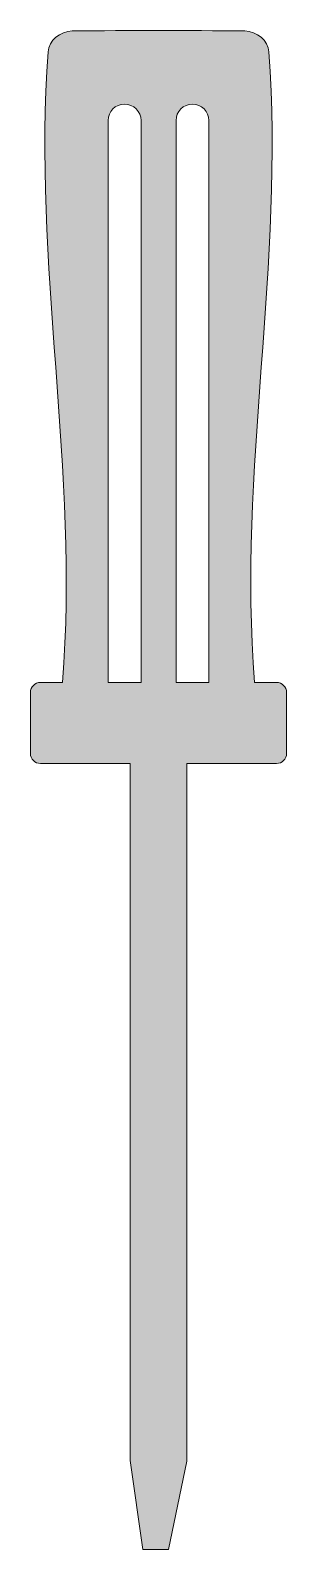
# Model space of a CAD drawing. Header units: inches. Extents: x 0 to 17, y 0 to 102.
import ezdxf

# ---------------------------------------------------------------- set-up
doc = ezdxf.new("R2010")
doc.units = ezdxf.units.IN
doc.header["$MEASUREMENT"] = 0
doc.layers.add('Layer 1', color=7, linetype='Continuous')

msp = doc.modelspace()

# ---------------------------------------------------------------- hatches: boundary and pattern name
at = {"layer": 'Layer 1', "true_color": 0xee4036}
h = msp.add_hatch(color=20, dxfattribs=at)
h.dxf.hatch_style = 2
edge = h.paths.add_edge_path()
edge.add_spline(control_points=[(0.68, 58), (0.31, 58), (0, 57.7), (0, 57.32), (0, 57.32), (0, 53.26), (0, 53.26), (0, 52.88), (0.31, 52.58), (0.68, 52.58), (0.68, 52.58), (6.67, 52.58), (6.67, 52.58), (6.67, 52.58), (6.67, 5.96), (6.67, 5.96), (6.67, 5.96), (7.51, 0), (7.51, 0), (7.51, 0), (9.22, 0), (9.22, 0), (9.22, 0), (10.45, 5.91), (10.45, 5.91), (10.45, 5.91), (10.45, 52.58), (10.45, 52.58), (10.45, 52.58), (16.44, 52.58), (16.44, 52.58), (16.81, 52.58), (17.12, 52.88), (17.12, 53.26), (17.12, 53.26), (17.12, 57.32), (17.12, 57.32), (17.12, 57.7), (16.81, 58), (16.44, 58), (16.44, 58), (14.97, 58), (14.97, 58), (13.86, 72.07), (16.98, 86.11), (15.94, 100.18), (15.88, 100.93), (15.14, 101.56), (14.32, 101.57), (10.48, 101.61), (6.64, 101.61), (2.8, 101.57), (1.97, 101.56), (1.24, 100.93), (1.18, 100.18), (0.14, 86.11), (3.26, 72.07), (2.15, 58), (2.15, 58), (0.68, 58), (0.68, 58)], knot_values=[0, 0, 0, 0, 1, 1, 1, 2, 2, 2, 3, 3, 3, 4, 4, 4, 5, 5, 5, 6, 6, 6, 7, 7, 7, 8, 8, 8, 9, 9, 9, 10, 10, 10, 11, 11, 11, 12, 12, 12, 13, 13, 13, 14, 14, 14, 15, 15, 15, 16, 16, 16, 17, 17, 17, 18, 18, 18, 19, 19, 19, 20, 20, 20, 20], degree=3, periodic=1)
edge = h.paths.add_edge_path()
edge.add_spline(control_points=[(9.73, 95.58), (9.73, 96.19), (10.22, 96.68), (10.83, 96.68), (11.43, 96.68), (11.93, 96.19), (11.93, 95.58), (11.93, 95.58), (11.93, 58), (11.93, 58), (11.93, 58), (9.73, 58), (9.73, 58), (9.73, 58), (9.73, 95.58), (9.73, 95.58)], knot_values=[0, 0, 0, 0, 1, 1, 1, 2, 2, 2, 3, 3, 3, 4, 4, 4, 5, 5, 5, 5], degree=3, periodic=1)
edge = h.paths.add_edge_path()
edge.add_spline(control_points=[(5.19, 95.58), (5.19, 96.19), (5.68, 96.68), (6.29, 96.68), (6.9, 96.68), (7.39, 96.19), (7.39, 95.58), (7.39, 95.58), (7.39, 58), (7.39, 58), (7.39, 58), (5.19, 58), (5.19, 58), (5.19, 58), (5.19, 95.58), (5.19, 95.58)], knot_values=[0, 0, 0, 0, 1, 1, 1, 2, 2, 2, 3, 3, 3, 4, 4, 4, 5, 5, 5, 5], degree=3, periodic=1)

# ---------------------------------------------------------------- linework, layer by layer
at = {"layer": 'Layer 1', "lineweight": 0}
for points, knots in [([(0.68, 58), (0.31, 58), (0, 57.7), (0, 57.32), (0, 57.32), (0, 53.26), (0, 53.26), (0, 52.88), (0.31, 52.58), (0.68, 52.58), (0.68, 52.58), (6.67, 52.58), (6.67, 52.58), (6.67, 52.58), (6.67, 5.96), (6.67, 5.96), (6.67, 5.96), (7.51, 0), (7.51, 0), (7.51, 0), (9.22, 0), (9.22, 0), (9.22, 0), (10.45, 5.91), (10.45, 5.91), (10.45, 5.91), (10.45, 52.58), (10.45, 52.58), (10.45, 52.58), (16.44, 52.58), (16.44, 52.58), (16.81, 52.58), (17.12, 52.88), (17.12, 53.26), (17.12, 53.26), (17.12, 57.32), (17.12, 57.32), (17.12, 57.7), (16.81, 58), (16.44, 58), (16.44, 58), (14.97, 58), (14.97, 58), (13.86, 72.07), (16.98, 86.11), (15.94, 100.18), (15.88, 100.93), (15.14, 101.56), (14.32, 101.57), (10.48, 101.61), (6.64, 101.61), (2.8, 101.57), (1.97, 101.56), (1.24, 100.93), (1.18, 100.18), (0.14, 86.11), (3.26, 72.07), (2.15, 58), (2.15, 58), (0.68, 58), (0.68, 58)], [0, 0, 0, 0, 1, 1, 1, 2, 2, 2, 3, 3, 3, 4, 4, 4, 5, 5, 5, 6, 6, 6, 7, 7, 7, 8, 8, 8, 9, 9, 9, 10, 10, 10, 11, 11, 11, 12, 12, 12, 13, 13, 13, 14, 14, 14, 15, 15, 15, 16, 16, 16, 17, 17, 17, 18, 18, 18, 19, 19, 19, 20, 20, 20, 20]), ([(5.19, 95.58), (5.19, 96.19), (5.68, 96.68), (6.29, 96.68), (6.9, 96.68), (7.39, 96.19), (7.39, 95.58), (7.39, 95.58), (7.39, 58), (7.39, 58), (7.39, 58), (5.19, 58), (5.19, 58), (5.19, 58), (5.19, 95.58), (5.19, 95.58)], [0, 0, 0, 0, 1, 1, 1, 2, 2, 2, 3, 3, 3, 4, 4, 4, 5, 5, 5, 5]), ([(9.73, 95.58), (9.73, 96.19), (10.22, 96.68), (10.83, 96.68), (11.43, 96.68), (11.93, 96.19), (11.93, 95.58), (11.93, 95.58), (11.93, 58), (11.93, 58), (11.93, 58), (9.73, 58), (9.73, 58), (9.73, 58), (9.73, 95.58), (9.73, 95.58)], [0, 0, 0, 0, 1, 1, 1, 2, 2, 2, 3, 3, 3, 4, 4, 4, 5, 5, 5, 5])]:
    msp.add_open_spline(points, degree=3, knots=knots, dxfattribs=at)

doc.saveas('drawing.dxf')
